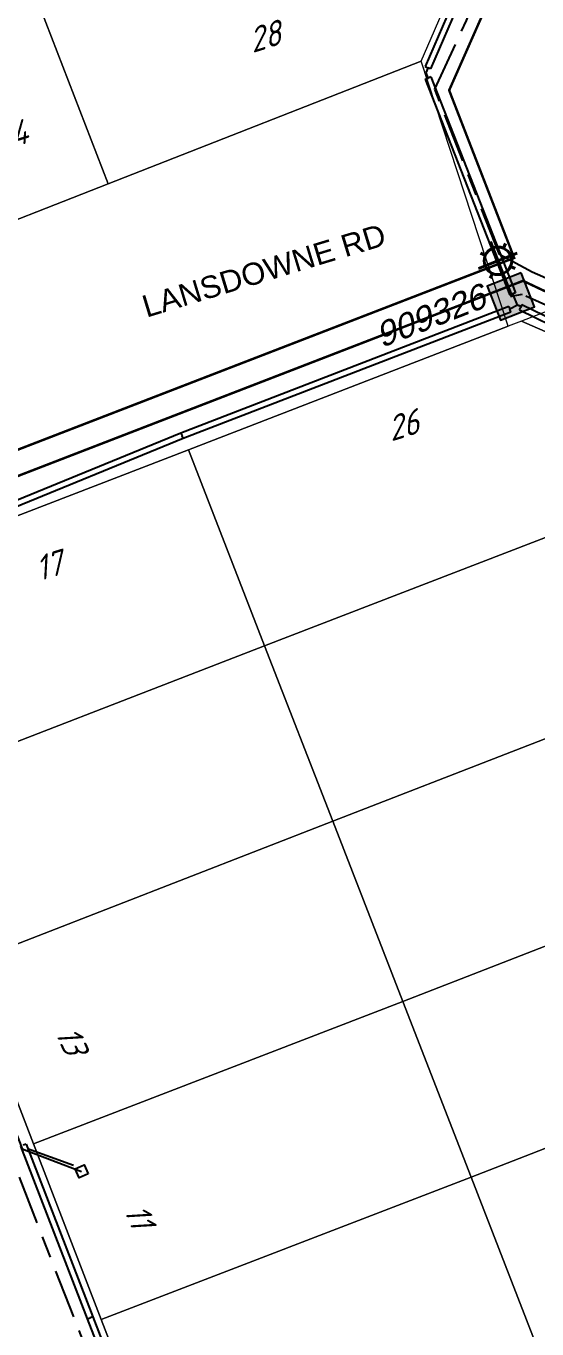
# Model space of a CAD drawing. Header units: metres. Extents: x 310412 to 311596, y 6269899 to 6270937.
# Drawn here: x 310588.8 to 310630.4, y 6270392.4 to 6270498.5 of the extents above; entities that cross this region are included whole.
import ezdxf
from ezdxf.enums import TextEntityAlignment as Align

# ---------------------------------------------------------------- set-up
doc = ezdxf.new("R2010")
doc.units = ezdxf.units.M
doc.linetypes.add('Cable Exist UG', pattern=[8.2, 4, -1.2, 1.8, -1.2])
doc.layers.get('0').update_dxf_attribs({"color": 6})
doc.layers.add('Cadastre Land Parcels_SP_EXT', color=9, linetype='Continuous', lineweight=5)
doc.layers.add('Cadastre Roads_SP_EXT', color=9, linetype='Continuous', lineweight=5)
for name, color, linetype in [('Duct_SP_EXT', 7, 'Continuous'), ('Equip_SP_SL_EXT', 7, 'Continuous'), ('Mains_HV_EXT', 7, 'Continuous'), ('Mains_LV_EXT', 7, 'Continuous'), ('Notes_HV_MISC', 7, 'Continuous'), ('Notes_LV_MISC', 7, 'Continuous'), ('Services_SP_EXT', 7, 'Continuous'), ('SupportsUG_SP_LV_SL_EXT', 7, 'Continuous'), ('Trench_SP_EXT', 7, 'Continuous')]:
    doc.layers.add(name, color=color, linetype=linetype)
doc.styles.add('COLUMN_LABEL', font='arial.ttf')
doc.styles.add('iecARIAL', font='arial.ttf', dxfattribs={"height": 2})
doc.styles.add('ISOCP ITALIC', font='isocp.shx', dxfattribs={"oblique": 20})
doc.styles.add('POLE_LABEL', font='arial.ttf')
doc.styles.get("Standard").update_dxf_attribs({"font": 'arial.ttf'})

# ---------------------------------------------------------------- blocks, each defined once
blk = doc.blocks.new('COLUMN_EXT')
blk.add_hatch(color=256).paths.add_polyline_path([(-1.48500000000015, 1.484999999999891), (-1.48500000000015, -1.485000000000079), (1.484999999999962, -1.485000000000079), (1.484999999999962, 1.484999999999891)])
blk.add_lwpolyline([(-1.485000000000149, -1.485000000000079), (1.484999999999962, -1.485000000000079), (1.484999999999962, 1.484999999999891), (-1.485000000000149, 1.484999999999891)], close=True)
at = {"style": 'COLUMN_LABEL', "oblique": 15, "flags": 8}
blk.add_attdef('ASSET_NUM', text='', height=2, rotation=180, dxfattribs=at).set_placement((2, 2), align=Align.MIDDLE_LEFT)
at = {"flags": 9}
for tag, style, p in [('STRUCTURE_PLANT_NUMBER', 'POLE_LABEL', (1.813241310185049, 0.03081449384793444)), ('STREET_CODE', 'COLUMN_LABEL', (1.813241310185049, -0.2))]:
    blk.add_attdef(tag, text='', height=0.2, dxfattribs=dict(at, style=style)).set_placement(p, align=Align.MIDDLE_LEFT)
for tag, p in [('STATE', (1.813241310185049, -0.8)), ('OWNED_BY', (1.813241310185049, -0.6000000000000001)), ('COLUMN_TYPE', (1.813241310185049, -0.4)), ('USAGE', (1.813241310185049, -1)), ('STREETNAME', (1.813241310185049, -1.6)), ('SUBURB', (1.813241310185049, -1.8)), ('LEGEND', (1.813241310185049, -1.2)), ('LOCATION', (1.813241310185049, -1.4)), ('NOTES', (1.813241310185049, -2))]:
    blk.add_attdef(tag, text='', height=0.2, dxfattribs=at).set_placement(p, align=Align.MIDDLE_LEFT)
at = {"flags": 1}
blk.add_attdef('Z', (1.813241310185049, -2.350910900690394), '', height=0.2, dxfattribs=at)
blk = doc.blocks.new('SL_LANTERN_EXT')
at = {"lineweight": 40}
for p, q in [((-1.458713765147479, 5.676239443807788), (-1.060966200730022, 5.27849187939033)), ((-0.0003060289502343494, 1.9678317076105), (-0.0003060289502343494, 6.4678317076105)), ((1.458101707247053, 5.676239443807788), (1.060354142829596, 5.27849187939033)), ((-2.250306028950234, 4.2178317076105), (2.249693971049766, 4.2178317076105)), ((-1.458713765147479, 2.759423971413256), (-1.060966200730022, 3.157171535830713)), ((1.458101707247053, 2.759423971413256), (1.060354142829596, 3.157171535830713)), ((0, 0), (4.136637699048151e-10, 2.721158353900137))]:
    blk.add_line(p, q, dxfattribs=at)
blk.add_circle((-0.0003060289502343494, 4.2178317076105), 1.5, dxfattribs=at)
at = {"style": 'iecARIAL', "flags": 9}
blk.add_attdef('ASSET_NUM', (1.5, 1.5), '', height=2.5, dxfattribs=at)
for tag, p, height, flags in [('CONSTRUCTED_VOLTAGE', (0.9812559736337789, -0.6527424608080536), 0.2, 9), ('CONTROL_TYPE', (0.9812559736337789, -0.8527424608080537), 0.2, 9), ('LANTERN_PURPOSE', (0.9812559736337789, -1.052742460808054), 0.2, 9), ('LANTERN_TYPE', (0.9812559736337789, -1.252742460808054), 0.2, 9), ('NO_PHASES', (0.9812559736337789, -1.452742460808054), 0.2, 9), ('LNUMBER', (2.181255973633779, -3.252742460808054), 2.5, 8), ('STATE', (0.9812559736337789, -2.252742460808054), 0.2, 9), ('OPERATING_VOLTAGE', (0.9812559736337789, -1.652742460808054), 0.2, 9), ('ORIENTATION', (0.9812559736337789, -1.852742460808054), 0.2, 9), ('OWNED_BY', (0.9812559736337789, -2.052742460808053), 0.2, 9), ('CEXIST', (0.9812559736337789, -2.652742460808053), 0.2, 9), ('CNEW', (0.9812559736337789, -2.852742460808054), 0.2, 9), ('USAGE', (0.9812559736337789, -2.452742460808054), 0.2, 9), ('CNUMBER', (0.9812559736337789, -3.052742460808054), 0.2, 9), ('CREMOVE', (0.9812559736337789, -3.252742460808054), 0.2, 9), ('CREPLACE', (0.9812559736337789, -3.452742460808054), 0.2, 9), ('LKINGHEIGHT', (0.9812559736337789, -3.652742460808054), 0.2, 9), ('LBRACKET', (0.9812559736337789, -3.852742460808054), 0.2, 9), ('LBRACKETVOCAB', (0.9812559736337789, -4.052742460808055), 0.2, 9), ('LCATEGORY', (0.9812559736337789, -4.252742460808054), 0.2, 9), ('LCHARGE1', (0.9812559736337789, -4.452742460808055), 0.2, 9), ('LCHARGE1PERCENT', (0.9812559736337789, -4.652742460808055), 0.2, 9), ('LCHARGE2', (0.9812559736337789, -4.852742460808055), 0.2, 9), ('LCHARGE2PERCENT', (0.9812559736337789, -5.052742460808055), 0.2, 9), ('LCHARGE3', (0.9812559736337789, -5.252742460808055), 0.2, 9), ('LCHARGE3PERCENT', (0.9812559736337789, -5.452742460808055), 0.2, 9), ('LEXIST', (0.9812559736337789, -5.652742460808056), 0.2, 9), ('LLAMP', (0.9812559736337789, -5.852742460808056), 0.2, 9), ('LLAMPVOCAB', (0.9812559736337789, -6.052742460808056), 0.2, 9), ('LMAST', (0.9812559736337789, -6.252742460808056), 0.2, 9), ('LMASTVOCAB', (0.9812559736337789, -6.452742460808056), 0.2, 9), ('LNEW', (0.9812559736337789, -6.652742460808057), 0.2, 9), ('LANTNUMBER', (0.9812559736337789, -6.852742460808057), 0.2, 9), ('LOUTREACH', (0.9812559736337789, -7.252742460808057), 0.2, 9), ('LOUTREACHVOCAB', (0.9812559736337789, -7.452742460808057), 0.2, 9), ('LRATECODE', (0.9812559736337789, -7.652742460808057), 0.2, 9), ('LREMOVE', (0.9812559736337789, -7.852742460808058), 0.2, 9), ('LREPLACE', (0.9812559736337789, -8.052742460808059), 0.2, 9), ('LTYPE', (0.9812559736337789, -8.252742460808058), 0.2, 9), ('LTYPEVOCAB', (0.9812559736337789, -8.452742460808057), 0.2, 9), ('LEGEND', (0.9812559736337789, -8.652742460808057), 0.2, 9), ('STREETNAME', (0.9812559736337789, -9.252742460808054), 0.2, 9), ('SUBURB', (0.9812559736337789, -9.452742460808054), 0.2, 1), ('LOCATION', (0.9812559736337789, -8.852742460808056), 0.2, 9), ('NOTES', (0.9812559736337789, -9.052742460808055), 0.2, 9)]:
    blk.add_attdef(tag, p, '', height=height, dxfattribs=dict(flags=flags))
blk = doc.blocks.new('CCP_EXT')
at = {"flags": 9}
for tag, p in [('STATE', (0, -1.8)), ('USAGE', (0, -1.2)), ('LEGEND', (0, -1.4)), ('LIFE_SUPPORT', (0, -1.6)), ('NOTES', (0, -2))]:
    blk.add_attdef(tag, text='', height=0.2, dxfattribs=at).set_placement(p, align=Align.MIDDLE_LEFT)
blk.add_wipeout([(1.0546347836913324e-13, 0.565685424949226), (0.5656854249493113, 2.020605904817785e-14), (6.509105711582728e-14, -0.565685424949226), (-0.5656854249491408, -1.9984014443252818e-14)])
blk.add_lwpolyline([(-0.5656854249491408, -2.00958019994648e-14), (1.053379049668485e-13, 0.5656854249492258), (0.5656854249493111, 1.998324918950336e-14), (6.503680917295529e-14, -0.565685424949226), (-0.5656854249491408, -2.00958019994648e-14)])
at = {"flags": 1}
blk.add_attdef('Z', (0, 0), '', height=0.2, dxfattribs=at)
at = {"flags": 9}
for tag, p in [('CCP_TYPE', (0, 0)), ('OPERATING_VOLTAGE', (0, -0.6000000000000001)), ('ORIENTATION', (0, -0.8)), ('OWNED_BY', (0, -1)), ('CONSTRUCTED_VOLTAGE', (0, -0.2)), ('NO_PHASES', (0, -0.4))]:
    blk.add_attdef(tag, text='', height=0.2, dxfattribs=at).set_placement(p, align=Align.MIDDLE_LEFT)

msp = doc.modelspace()

# ---------------------------------------------------------------- linework, layer by layer
at = {"layer": 'Cadastre Land Parcels_SP_EXT', "linetype": 'Continuous'}
for points in [[(310595.461169255, 6270485.66053994), (310588.999019875, 6270502.38534961), (310583.788102039, 6270515.87197382), (310570.755684154, 6270510.76387515), (310582.428839703, 6270480.55049795), (310595.461169255, 6270485.66053994)], [(310620.929671515, 6270495.6430975), (310623.199908146, 6270500.86037528), (310618.190565344, 6270513.82583704), (310588.999019875, 6270502.38534961), (310595.461169255, 6270485.66053994), (310620.929671515, 6270495.6430975)], [(310638.999875303, 6270459.92147486), (310634.249082077, 6270472.21984869), (310629.090192152, 6270474.46473386), (310628.006085924, 6270474.04550725), (310601.988773105, 6270463.9914886), (310608.186277959, 6270448.03517271), (310638.999875303, 6270459.92147486)], [(310608.186277959, 6270448.03517271), (310601.988773105, 6270463.9914886), (310575.732962215, 6270453.84613402), (310573.429247522, 6270448.7276121), (310578.186312364, 6270436.41254342), (310608.186277959, 6270448.03517271)], [(310644.499905801, 6270445.68269841), (310638.999875303, 6270459.92147486), (310608.186277959, 6270448.03517271), (310613.738159704, 6270433.74180669), (310644.499905801, 6270445.68269841)], [(310613.738159704, 6270433.74180669), (310608.186277959, 6270448.03517271), (310578.186312364, 6270436.41254342), (310583.729360847, 6270422.06326285), (310613.738159704, 6270433.74180669)], [(310650.167326611, 6270431.00976713), (310644.499905801, 6270445.68269841), (310613.738159704, 6270433.74180669), (310619.446743514, 6270419.04573227), (310650.167326611, 6270431.00976713)], [(310619.446743514, 6270419.04573227), (310613.738159704, 6270433.74180669), (310583.729360847, 6270422.06326285), (310589.368868549, 6270407.46241099), (310619.446743514, 6270419.04573227)], [(310655.697125201, 6270416.69308131), (310650.167326611, 6270431.00976713), (310619.446743514, 6270419.04573227), (310624.997741932, 6270404.75333791), (310655.697125201, 6270416.69308131)], [(310624.997741932, 6270404.75333791), (310619.446743514, 6270419.04573227), (310589.368868549, 6270407.46241099), (310594.896105494, 6270393.15358677), (310624.997741932, 6270404.75333791)], [(310661.24883028, 6270402.3201276), (310655.697125201, 6270416.69308131), (310624.997741932, 6270404.75333791), (310630.549623677, 6270390.45900024), (310661.24883028, 6270402.3201276)], [(310630.549623677, 6270390.45900024), (310624.997741932, 6270404.75333791), (310594.896105494, 6270393.15358677), (310600.422459112, 6270378.8467942), (310630.549623677, 6270390.45900024)]]:
    msp.add_lwpolyline(points, close=True, dxfattribs=at)
at = {"layer": 'Cadastre Roads_SP_EXT', "linetype": 'Continuous'}
for points in [[(310601.98876391, 6270463.99142832), (310628.006109272, 6270474.04547904), (310620.929728309, 6270495.64303351), (310595.461203158, 6270485.66059875), (310582.428776231, 6270480.55052183), (310569.397232362, 6270475.44344731), (310575.732993033, 6270453.84615776), (310601.98876391, 6270463.99142832)], [(310698.689648988, 6270336.79874573), (310671.978220461, 6270405.97031446), (310643.377313885, 6270479.98545336), (310632.821863136, 6270475.90599281), (310629.090238917, 6270474.46475473), (310634.249060605, 6270472.21984605), (310638.999909745, 6270459.92141648), (310644.499944835, 6270445.68273306), (310650.167319314, 6270431.00976199), (310655.697201747, 6270416.69301629), (310661.248895698, 6270402.32010814), (310666.936315582, 6270387.59680278), (310672.496751802, 6270373.20111175), (310678.094894576, 6270358.70872592), (310688.000326728, 6270333.06385419), (310698.689648988, 6270336.79874573)]]:
    msp.add_lwpolyline(points, close=True, dxfattribs=at)
at = {"layer": 'Duct_SP_EXT'}
for p, q in [((310623.71669903694, 6270500.94425356), (310621.2615213249, 6270495.19474357)), ((310624.1581356291, 6270500.7557496205), (310621.70295791706, 6270495.00623963)), ((310621.2615213249, 6270495.19474357), (310621.482239621, 6270495.1004916)), ((310621.70295791706, 6270495.00623963), (310621.482239621, 6270495.1004916)), ((310621.26944195264, 6270494.177417558), (310621.492905033, 6270494.26496327)), ((310621.26944195264, 6270494.177417558), (310628.1583734006, 6270476.593211518)), ((310621.71636811335, 6270494.352508983), (310621.492905033, 6270494.26496327)), ((310621.71636811335, 6270494.352508983), (310628.60529956134, 6270476.768302943)), ((310628.60529956134, 6270476.768302943), (310628.381836481, 6270476.68075723)), ((310628.06043331, 6270475.655075409), (310601.37943503854, 6270465.348715495)), ((310628.06043331, 6270475.655075409), (310628.146913019, 6270475.43119763)), ((310628.1583734006, 6270476.593211518), (310628.381836481, 6270476.68075723)), ((310629.14180532395, 6270475.828099881), (310629.035626202, 6270475.61286514)), ((310629.14180532395, 6270475.828099881), (310634.1960726989, 6270473.334739991)), ((310628.233392728, 6270475.207319851), (310601.5569018695, 6270464.902701065)), ((310628.233392728, 6270475.207319851), (310628.146913019, 6270475.43119763)), ((310628.92944708007, 6270475.397630398), (310629.035626202, 6270475.61286514)), ((310628.92944708007, 6270475.397630398), (310633.98371445504, 6270472.904270508)), ((310601.37943503854, 6270465.348715495), (310574.71224868234, 6270454.425778508)), ((310601.37943503854, 6270465.348715495), (310601.468168454, 6270465.12570828)), ((310601.5569018695, 6270464.902701065), (310601.468168454, 6270465.12570828)), ((310601.5569018695, 6270464.902701065), (310574.89418696164, 6270453.981595593)), ((310588.7749534582, 6270407.443626078), (310588.551075362, 6270407.35714719)), ((310593.761295615, 6270393.202777007), (310593.985173589, 6270393.28925621)), ((310593.761295615, 6270393.202777007), (310599.2571822472, 6270378.97504673)), ((310594.20905156306, 6270393.375735414), (310593.985173589, 6270393.28925621)), ((310594.20905156306, 6270393.375735414), (310599.70493795077, 6270379.1480057705))]:
    msp.add_line(p, q, dxfattribs=at)
at = {"layer": 'Mains_HV_EXT', "linetype": 'Cable Exist UG', "const_width": 0.2}
msp.add_lwpolyline([(310616.838394601, 6270525.91190472), (310626.515550002, 6270500.76469726), (310625.873748504, 6270499.29465985), (310625.873748504, 6270499.29465985), (310623.212783101, 6270493.26603002), (310628.50593544, 6270479.61419311), (310628.50593544, 6270479.61419311), (310517.693826681, 6270436.77590335), (310520.663013624, 6270429.22710319), (310520.625309663, 6270429.47343017), (310522.149984448, 6270428.12384524)], dxfattribs=at)
at = {"layer": 'Mains_LV_EXT', "linetype": 'Cable Exist UG'}
msp.add_lwpolyline([(310646.313216011, 6270446.57384489), (310647.790594012, 6270448.29963527), (310647.790594012, 6270448.29963527), (310637.99265247, 6270473.66489174), (310636.281793524, 6270475.66887396), (310636.281793524, 6270475.66887396), (310629.966463441, 6270478.46472278), (310627.309418583, 6270479.89705623), (310622.037203621, 6270493.36829785), (310622.037203621, 6270493.36829785), (310624.628850458, 6270498.95240465), (310624.933735365, 6270499.67770541), (310624.933735365, 6270499.67770541), (310627.616472302, 6270500.76244503), (310622.04504471, 6270515.17369979), (310621.395068459, 6270516.38531492), (310621.395068459, 6270516.38531492), (310617.117253765, 6270527.33714782), (310614.786781934, 6270527.80644535)], dxfattribs=at)
at = {"layer": 'Notes_LV_MISC', "linetype": 'Cable Exist UG'}
msp.add_lwpolyline([(310640.869414659, 6270460.6668682), (310635.844444257, 6270473.67523531), (310629.156829265, 6270476.63591383), (310628.242925286, 6270476.47608908)], dxfattribs=at)
at = {"layer": 'Trench_SP_EXT', "linetype": 'Cable Exist UG'}
for points in [[(310621.509892466, 6270494.28117434), (310621.342158173, 6270494.69675726), (310621.497247128, 6270495.06126933)], [(310629.140171119, 6270475.66340211), (310628.787488557, 6270475.76399374), (310628.146900199, 6270475.43121739)], [(310629.137478886, 6270475.61755256), (310628.787488557, 6270475.76399374), (310628.429829443, 6270476.63179027)]]:
    msp.add_lwpolyline(points, dxfattribs=at)

# ---------------------------------------------------------------- block references
at = {"layer": 'Equip_SP_SL_EXT', "xscale": 0.75, "yscale": 0.75, "zscale": 0.75, "rotation": 21.30864169063912}
msp.add_blockref('SL_LANTERN_EXT', (310628.3318206617, 6270476.431546998), dxfattribs=at)
at = {"layer": 'SupportsUG_SP_LV_SL_EXT'}
ref = msp.add_blockref('COLUMN_EXT', (310628.242913, 6270476.476158), dxfattribs=dict(at, rotation=201.3086416688839))
ref.add_attrib('ASSET_NUM', '909326', dxfattribs={"layer": '0', "height": 2, "rotation": 21.30864166888389, "style": 'COLUMN_LABEL', "oblique": 14.99999999999995}).set_placement((310617.3300168253, 6270473.202602786), align=Align.MIDDLE_LEFT)

# ---------------------------------------------------------------- texts
at = {"layer": 'Cadastre Land Parcels_SP_EXT', "style": 'ISOCP ITALIC', "oblique": 20}
for s, rotation, p in [('28', 17.15631259999995, (310607.203466, 6270496.292373)), ('14', 17.16260047999999, (310586.920954, 6270488.344726)), ('26', 16.91818607999996, (310618.490137, 6270464.656619)), ('17', 16.91669449999995, (310589.809084, 6270453.267983)), ('13', 293.5110267599995, (310591.117678, 6270416.530995)), ('11', 293.5135927899998, (310596.70362, 6270402.068742))]:
    msp.add_text(s, height=2, rotation=rotation, dxfattribs=at).set_placement(p)
at = {"layer": 'Cadastre Roads_SP_EXT'}
msp.add_text('LANSDOWNE RD', height=1.8, rotation=16.91743688999995, dxfattribs=at).set_placement((310598.575342, 6270474.741461))
at = {"layer": 'Notes_HV_MISC', "color": 7, "insert": (310624.2615498155, 6270522.838010346), "char_height": 2.400000000000003, "attachment_point": 7, "rotation": 291.1224586038139, "line_spacing_factor": 0.6}
msp.add_mtext('{\\fArial|b0|i0|c0|p39;KINGFIELD                                                                   ROAD}', dxfattribs=at)
at = {"layer": 'Notes_LV_MISC', "color": 7, "insert": (310624.2615498155, 6270522.838010346), "char_height": 2.400000000000003, "attachment_point": 7, "rotation": 291.1224586038139, "line_spacing_factor": 0.6}
msp.add_mtext('{\\fArial|b0|i0|c0|p39;KINGFIELD                                                                   ROAD}', dxfattribs=at)

# ---------------------------------------------------------------- next in the draw order: block references
at = {"layer": 'Services_SP_EXT', "rotation": 159.0943993838051}
msp.add_blockref('CCP_EXT', (310593.289237, 6270405.220821), dxfattribs=at)

# ---------------------------------------------------------------- next in the draw order: linework, layer by layer
at = {"layer": 'Cadastre Roads_SP_EXT', "linetype": 'Continuous'}
msp.add_lwpolyline([(310627.181333604, 6270309.5709052), (310617.239872708, 6270335.3076149), (310611.713522505, 6270349.61535341), (310606.187172303, 6270363.92318023), (310600.422484891, 6270378.84685132), (310594.896134689, 6270393.15361847), (310589.368813123, 6270407.46241665), (310583.72934326, 6270422.06324193), (310578.186303271, 6270436.41248414), (310573.429272729, 6270448.7276035), (310556.822229199, 6270442.31263257), (310561.234955638, 6270430.88966617), (310567.061015543, 6270415.80722135), (310572.852106372, 6270400.81343549), (310578.616882089, 6270385.88985271), (310584.27383649, 6270371.24549269), (310590.053359267, 6270356.28437997), (310595.630573579, 6270341.84533081), (310601.2094657, 6270327.40133653), (310610.574554992, 6270303.15699394), (310627.181333604, 6270309.5709052)], close=True, dxfattribs=at)
at = {"layer": 'Duct_SP_EXT'}
for p, q in [((310588.3271972658, 6270407.270668302), (310593.761295615, 6270393.202777007)), ((310588.7749534582, 6270407.443626078), (310594.20905156306, 6270393.375735414))]:
    msp.add_line(p, q, dxfattribs=at)
at = {"layer": 'Mains_HV_EXT', "linetype": 'Cable Exist UG', "const_width": 0.2}
msp.add_lwpolyline([(310522.149984448, 6270428.12384524), (310522.524187921, 6270429.95916063), (310520.291396042, 6270435.63585901), (310520.291396042, 6270435.63585901), (310629.227065405, 6270477.7487646), (310630.803040934, 6270477.00069132), (310630.803040934, 6270477.00069132), (310636.628052689, 6270474.42197394), (310641.80217062, 6270461.02722465), (310642.134165676, 6270460.16787463), (310642.134165676, 6270460.16787463), (310647.28934821, 6270446.82209044), (310664.190732723, 6270403.0678113), (310675.353107214, 6270374.17072802), (310685.130194795, 6270348.85977526), (310690.847933777, 6270334.0578007)], dxfattribs=at)
at = {"layer": 'Mains_LV_EXT', "linetype": 'Cable Exist UG'}
msp.add_lwpolyline([(310591.858352493, 6270357.2029445), (310590.346857412, 6270361.27680746), (310592.077319082, 6270362.18637381), (310592.077319082, 6270362.18637381), (310592.721456224, 6270360.54274803), (310592.924490387, 6270359.94782624), (310592.924490387, 6270359.94782624), (310601.505978686, 6270364.13204836), (310603.612812641, 6270365.15539392), (310603.612812641, 6270365.15539392), (310598.584088525, 6270378.08943751), (310581.752439658, 6270421.45358075)], dxfattribs=at)
at = {"layer": 'Services_SP_EXT'}
msp.add_lwpolyline([(310581.752500215, 6270421.45357878), (310583.969483501, 6270418.69888068), (310583.969483501, 6270418.69888068), (310588.463759196, 6270407.06395502), (310593.289236643, 6270405.22078861)], dxfattribs=at)
at = {"layer": 'Trench_SP_EXT', "linetype": 'Cable Exist UG'}
msp.add_lwpolyline([(310588.883043504, 6270407.08871205), (310592.668976178, 6270405.71901796)], dxfattribs=at)

doc.saveas('drawing.dxf')
